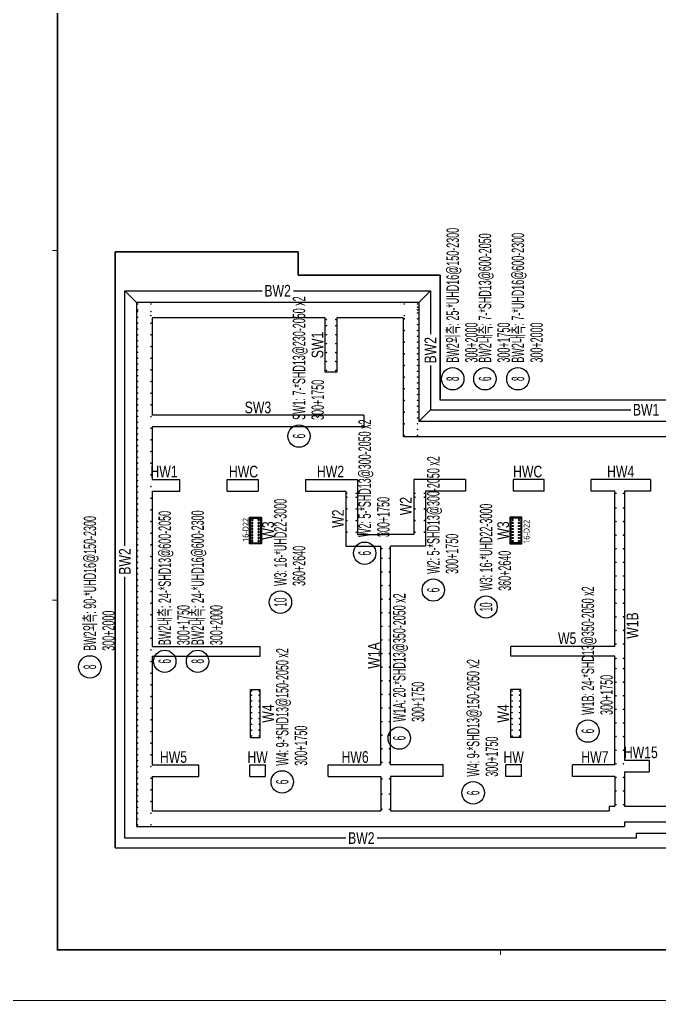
# Model space of a CAD drawing. Header units: millimetres. Extents: x 317501 to 814054, y -400799 to -14117.
# Drawn here: x 473995 to 490431, y -355974 to -330753 of the extents above; entities that cross this region are included whole.
import ezdxf
from ezdxf.enums import TextEntityAlignment as Align

# ---------------------------------------------------------------- set-up
doc = ezdxf.new("R2010")
doc.units = ezdxf.units.MM
doc.header["$LTSCALE"] = 38
for name, color, linetype in [('BARR', 1, 'Continuous'), ('DIM', 7, 'Continuous'), ('LEADER', 7, 'Continuous'), ('RP_TAG', 7, 'Continuous'), ('TEXT-배근', 3, 'Continuous'), ('XREBAR', 1, 'Continuous'), ('XS-기초$0$기초연단', 3, 'Continuous'), ('XTAG', 7, 'Continuous')]:
    doc.layers.add(name, color=color, linetype=linetype)
doc.layers.add('벽부호', color=3, linetype='Continuous', lineweight=0)
doc.styles.add('RPWK1', font='Dotum.ttf', dxfattribs={"bigfont": 'whgtxt.shx'})
doc.styles.add('돋음', font='Dotum.ttf')
doc.styles.add('맑은고딕', font='malgun.ttf')

# ---------------------------------------------------------------- blocks, each defined once
blk = doc.blocks.new('dhs_sheet2e')
at = {"color": 7}
for p, q in [((2996.4, 29664.7), (2796.7, 29664.7)), ((2996.4, 15831.2), (2796.7, 15831.2)), ((20500.6, 1997.6), (20500.6, 1797.9))]:
    blk.add_line(p, q, dxfattribs=at)
blk.add_lwpolyline([(84000, 0), (84000, 59329.4), (0, 59329.4), (0, 0)], close=True, dxfattribs=at)
at = {"color": 30, "const_width": 64.9}
blk.add_lwpolyline([(81003.6, 57331.7), (2996.4, 57331.7), (2996.4, 1997.6), (81003.6, 1997.6)], close=True, dxfattribs=at)
blk = doc.blocks.new('ASGARAE')
at = {"color": 255, "xscale": 0.75, "yscale": 0.75, "zscale": 0.75}
blk.add_blockref('dhs_sheet2e', (0, -44497), dxfattribs=at)
blk = doc.blocks.new('BAR')
at = {"layer": 'BARR'}
h = blk.add_hatch(color=256, dxfattribs=at)
edge = h.paths.add_edge_path()
edge.add_arc((0, 0), 15, 0, 360)
blk.add_circle((0, 0), 15, dxfattribs=at)
blk = doc.blocks.new('XDFHSDHSTHS')
at = {"layer": 'DIM', "color": 5}
for p, q in [((-21595, -5350), (-28845, -5350)), ((-28845, -5350), (-28845, -18825)), ((-21595, -5350), (-21595, -8410)), ((-23995, -5750), (-28445, -5750)), ((-28445, -5750), (-28445, -8250)), ((-23995, -7140), (-23995, -5750)), ((-21995, -5750), (-23695, -5750)), ((-23695, -5750), (-23695, -7140)), ((-21995, -5750), (-21995, -8810)), ((-23695, -7140), (-23995, -7140)), ((-23005, -8250), (-28445, -8250)), ((-23005, -8250), (-23005, -8550)), ((-23005, -8550), (-28445, -8550)), ((-28445, -8550), (-28445, -9900)), ((-9910, -8410), (-21595, -8410)), ((-9510, -8810), (-21995, -8810)), ((-28445, -9900), (-27730, -9900)), ((-27730, -10200), (-27730, -9900)), ((-26520, -10200), (-26520, -9900)), ((-26520, -9900), (-25720, -9900)), ((-25720, -9900), (-25720, -10200)), ((-24500, -9900), (-24500, -10200)), ((-24500, -9900), (-23170, -9900)), ((-23170, -9900), (-23170, -11320)), ((-20390, -9900), (-21720, -9900)), ((-21720, -9900), (-21720, -11320)), ((-20390, -9900), (-20390, -10200)), ((-19170, -9900), (-19170, -10200)), ((-18370, -9900), (-19170, -9900)), ((-18370, -10200), (-18370, -9900)), ((-17160, -10200), (-17160, -9900)), ((-16405, -9900), (-17160, -9900)), ((-15640, -9900), (-16405, -9900)), ((-15640, -9900), (-15640, -10200)), ((-28445, -10200), (-27730, -10200)), ((-28445, -10200), (-28445, -14195)), ((-26520, -10200), (-25720, -10200)), ((-24500, -10200), (-23470, -10200)), ((-23470, -10200), (-23470, -11620)), ((-20390, -10200), (-21420, -10200)), ((-21420, -10200), (-21420, -11620)), ((-18370, -10200), (-19170, -10200)), ((-16555, -10200), (-17160, -10200)), ((-16555, -14195), (-16555, -10200)), ((-16305, -10200), (-16305, -17120)), ((-15640, -10200), (-16305, -10200)), ((-25915, -10900), (-25915, -11530)), ((-25915, -10900), (-25665, -10900)), ((-25665, -10900), (-25665, -11530)), ((-19225, -10900), (-19225, -11530)), ((-18975, -10900), (-19225, -10900)), ((-18975, -10900), (-18975, -11530)), ((-23170, -11320), (-22445, -11320)), ((-21720, -11320), (-22445, -11320)), ((-25915, -11530), (-25665, -11530)), ((-18975, -11530), (-19225, -11530)), ((-23470, -11620), (-22570, -11620)), ((-22570, -17240), (-22570, -11620)), ((-22320, -17240), (-22320, -11620)), ((-21420, -11620), (-22320, -11620)), ((-28445, -14195), (-25665, -14195)), ((-25665, -14445), (-25665, -14195)), ((-16555, -14195), (-19225, -14195)), ((-19225, -14445), (-19225, -14195)), ((-28445, -14445), (-25665, -14445)), ((-28445, -14445), (-28445, -17240)), ((-16555, -14445), (-19225, -14445)), ((-16555, -17240), (-16555, -14445)), ((-25915, -16540), (-25915, -15305)), ((-25915, -15305), (-25665, -15305)), ((-25665, -16540), (-25665, -15305)), ((-19225, -16540), (-19225, -15305)), ((-18975, -15305), (-19225, -15305)), ((-18975, -16540), (-18975, -15305)), ((-25915, -16540), (-25665, -16540)), ((-18975, -16540), (-19225, -16540)), ((-16305, -17120), (-15675, -17120)), ((-15675, -17120), (-15675, -17420)), ((-28445, -17240), (-27245, -17240)), ((-27245, -17540), (-27245, -17240)), ((-25935, -17240), (-25535, -17240)), ((-25935, -17540), (-25935, -17240)), ((-25535, -17540), (-25535, -17240)), ((-23925, -17240), (-22570, -17240)), ((-23925, -17540), (-23925, -17240)), ((-20965, -17240), (-22320, -17240)), ((-20965, -17540), (-20965, -17240)), ((-18955, -17240), (-19355, -17240)), ((-19355, -17540), (-19355, -17240)), ((-18955, -17540), (-18955, -17240)), ((-17645, -17540), (-17645, -17240)), ((-16555, -17240), (-17645, -17240)), ((-28445, -17540), (-27245, -17540)), ((-28445, -17540), (-28445, -18425)), ((-25935, -17540), (-25535, -17540)), ((-23925, -17540), (-22570, -17540)), ((-22570, -17540), (-22570, -18425)), ((-20965, -17540), (-22320, -17540)), ((-22320, -17540), (-22320, -18425)), ((-18955, -17540), (-19355, -17540)), ((-16555, -17540), (-17645, -17540)), ((-16555, -17540), (-16555, -18305)), ((-16305, -17420), (-16305, -18305)), ((-16305, -17420), (-15675, -17420)), ((-16705, -18305), (-16705, -18425)), ((-16705, -18305), (-16555, -18305)), ((-16305, -18305), (-12510, -18305)), ((-28445, -18425), (-22570, -18425)), ((-22320, -18425), (-16705, -18425)), ((-28845, -18825), (-16305, -18825)), ((-16305, -18705), (-16305, -18825)), ((-16305, -18705), (-4685, -18705))]:
    blk.add_line(p, q, dxfattribs=at)
at = {"layer": 'XS-기초$0$기초연단', "color": 8}
for p, q in [((-29395, -19375), (-29395, -4050)), ((-29395, -4050), (-24695, -4050)), ((-24695, -4050), (-24695, -4650)), ((-24695, -4650), (-21045, -4650)), ((-21045, -4650), (-21045, -7860)), ((-10460, -7860), (-21045, -7860)), ((-29395, -19375), (-5185, -19375))]:
    blk.add_line(p, q, dxfattribs=at)
blk.add_lwpolyline([(-5760, 11892), (-5760, 9575), (-6110, 9575), (-6110, 750), (-10460, 750), (-10460, -550), (-10, -550), (-10, -5450), (-2310, -5450), (-2310, -2950), (-10460, -2950), (-10460, -7860), (-21045, -7860), (-21045, -4650), (-24695, -4650), (-24695, -4050), (-29395, -4050), (-29395, -19375), (-5185, -19375)], dxfattribs=at)
blk = doc.blocks.new('*U1187', base_point=(485645.9402, -350924.1445))
at = {"layer": 'RP_TAG', "color": 0, "linetype": 'Continuous', "ltscale": 100}
blk.add_circle((485645.9403, -350637.1445), 288, dxfattribs=at)
at = {"layer": 'RP_TAG', "color": 0, "linetype": 'Continuous', "ltscale": 100, "style": 'RPWK1', "oblique": 360, "width": 0.55}
for s, p in [('W4: 9-*SHD13@150-2050 x2', (485645.9405, -350221.1445)), ('300+1750', (486125.9405, -350221.1447))]:
    blk.add_text(s, height=320, rotation=89.99998128, dxfattribs=at).set_placement(p, align=Align.MIDDLE_LEFT)
at = {"layer": 'RP_TAG', "color": 0, "linetype": 'Continuous', "ltscale": 100, "style": 'RPWK1', "width": 0.5}
blk.add_text('6', height=320, rotation=89.99998128, dxfattribs=at).set_placement((485645.9403, -350637.1445), align=Align.MIDDLE_CENTER)
blk = doc.blocks.new('*U1188', base_point=(483748.5661, -349515.2343))
at = {"layer": 'RP_TAG', "color": 0, "linetype": 'Continuous', "ltscale": 100}
blk.add_circle((483748.5683, -349228.2343), 288, dxfattribs=at)
at = {"layer": 'RP_TAG', "color": 0, "linetype": 'Continuous', "ltscale": 100, "style": 'RPWK1', "width": 0.55}
for s, p in [('W1A: 20-*SHD13@350-2050 x2', (483748.5713, -348812.2343)), ('300+1750', (484228.5713, -348812.2378))]:
    blk.add_text(s, height=320, rotation=89.99958021, dxfattribs=at).set_placement(p, align=Align.MIDDLE_LEFT)
at = {"layer": 'RP_TAG', "color": 0, "linetype": 'Continuous', "ltscale": 100, "style": 'RPWK1', "oblique": 360, "width": 0.5}
blk.add_text('6', height=320, rotation=89.9995802, dxfattribs=at).set_placement((483748.5683, -349228.2343), align=Align.MIDDLE_CENTER)
blk = doc.blocks.new('*U1189', base_point=(480741.9463, -350642.9806))
at = {"layer": 'RP_TAG', "color": 0, "linetype": 'Continuous', "ltscale": 100}
blk.add_circle((480741.9464, -350355.9806), 288, dxfattribs=at)
at = {"layer": 'RP_TAG', "color": 0, "linetype": 'Continuous', "ltscale": 100, "style": 'RPWK1', "oblique": 360, "width": 0.55}
for s, p in [('W4: 9-*SHD13@150-2050 x2', (480741.9466, -349939.9806)), ('300+1750', (481221.9466, -349939.9808))]:
    blk.add_text(s, height=320, rotation=89.99998128, dxfattribs=at).set_placement(p, align=Align.MIDDLE_LEFT)
at = {"layer": 'RP_TAG', "color": 0, "linetype": 'Continuous', "ltscale": 100, "style": 'RPWK1', "width": 0.5}
blk.add_text('6', height=320, rotation=89.99998128, dxfattribs=at).set_placement((480741.9464, -350355.9806), align=Align.MIDDLE_CENTER)
blk = doc.blocks.new('*U1192', base_point=(481172.11, -341749.5546))
at = {"layer": 'RP_TAG', "color": 0, "linetype": 'Continuous', "ltscale": 100}
blk.add_circle((481172.1101, -341462.5546), 288, dxfattribs=at)
at = {"layer": 'RP_TAG', "color": 0, "linetype": 'Continuous', "ltscale": 100, "style": 'RPWK1', "oblique": 360, "width": 0.55}
for s, p in [('SW1: 7-*SHD13@230-2050 x2', (481172.1103, -341046.5546)), ('300+1750', (481652.1103, -341046.5548))]:
    blk.add_text(s, height=320, rotation=89.99998128, dxfattribs=at).set_placement(p, align=Align.MIDDLE_LEFT)
at = {"layer": 'RP_TAG', "color": 0, "linetype": 'Continuous', "ltscale": 100, "style": 'RPWK1', "width": 0.5}
blk.add_text('6', height=320, rotation=89.99998128, dxfattribs=at).set_placement((481172.1101, -341462.5546), align=Align.MIDDLE_CENTER)
blk = doc.blocks.new('*U1196', base_point=(482859.6828, -344761.5874))
at = {"layer": 'RP_TAG', "color": 0, "linetype": 'Continuous', "ltscale": 100}
blk.add_circle((482859.6912, -344474.5874), 288, dxfattribs=at)
at = {"layer": 'RP_TAG', "color": 0, "linetype": 'Continuous', "ltscale": 100, "style": 'RPWK1', "oblique": 360, "width": 0.55}
for s, p in [('W2: 5-*SHD13@300-2050 x2', (482859.7034, -344058.5874)), ('300+1750', (483339.7034, -344058.6015))]:
    blk.add_text(s, height=320, rotation=89.9983197, dxfattribs=at).set_placement(p, align=Align.MIDDLE_LEFT)
at = {"layer": 'RP_TAG', "color": 0, "linetype": 'Continuous', "ltscale": 100, "style": 'RPWK1', "oblique": 360, "width": 0.5}
blk.add_text('6', height=320, rotation=89.9983197, dxfattribs=at).set_placement((482859.6912, -344474.5874), align=Align.MIDDLE_CENTER)
blk = doc.blocks.new('*U1197', base_point=(484623.1767, -345708.0603))
at = {"layer": 'RP_TAG', "color": 0, "linetype": 'Continuous', "ltscale": 100}
blk.add_circle((484623.1934, -345421.0603), 288, dxfattribs=at)
at = {"layer": 'RP_TAG', "color": 0, "linetype": 'Continuous', "ltscale": 100, "style": 'RPWK1', "oblique": 360, "width": 0.55}
for s, p in [('W2: 5-*SHD13@300-2050 x2', (484623.2177, -345005.0603)), ('300+1750', (485103.2177, -345005.0883))]:
    blk.add_text(s, height=320, rotation=89.99665812, dxfattribs=at).set_placement(p, align=Align.MIDDLE_LEFT)
at = {"layer": 'RP_TAG', "color": 0, "linetype": 'Continuous', "ltscale": 100, "style": 'RPWK1', "oblique": 360, "width": 0.5}
blk.add_text('6', height=320, rotation=89.99665812, dxfattribs=at).set_placement((484623.1934, -345421.0603), align=Align.MIDDLE_CENTER)
blk = doc.blocks.new('*U1202', base_point=(477722.242, -347541.3081))
at = {"layer": 'RP_TAG', "color": 0, "linetype": 'Continuous', "ltscale": 100}
blk.add_circle((477722.2421, -347254.3081), 288, dxfattribs=at)
at = {"layer": 'RP_TAG', "color": 0, "linetype": 'Continuous', "ltscale": 100, "style": 'RPWK1', "oblique": 360, "width": 0.55}
for s, p in [('BW2내측: 24-*SHD13@600-2050', (477722.2423, -346838.3081)), ('300+1750', (478202.2423, -346838.3083))]:
    blk.add_text(s, height=320, rotation=89.99998128, dxfattribs=at).set_placement(p, align=Align.MIDDLE_LEFT)
at = {"layer": 'RP_TAG', "color": 0, "linetype": 'Continuous', "ltscale": 100, "style": 'RPWK1', "width": 0.5}
blk.add_text('6', height=320, rotation=89.99998128, dxfattribs=at).set_placement((477722.2421, -347254.3081), align=Align.MIDDLE_CENTER)
blk = doc.blocks.new('*U1203', base_point=(485950.2914, -340276.0279))
at = {"layer": 'RP_TAG', "color": 0, "linetype": 'Continuous', "ltscale": 100}
blk.add_circle((485950.2915, -339989.0279), 288, dxfattribs=at)
at = {"layer": 'RP_TAG', "color": 0, "linetype": 'Continuous', "ltscale": 100, "style": 'RPWK1', "oblique": 360, "width": 0.55}
for s, p in [('BW2내측: 7-*SHD13@600-2050', (485950.2917, -339573.0279)), ('300+1750', (486430.2917, -339573.0281))]:
    blk.add_text(s, height=320, rotation=89.99998128, dxfattribs=at).set_placement(p, align=Align.MIDDLE_LEFT)
at = {"layer": 'RP_TAG', "color": 0, "linetype": 'Continuous', "ltscale": 100, "style": 'RPWK1', "width": 0.5}
blk.add_text('6', height=320, rotation=89.99998128, dxfattribs=at).set_placement((485950.2915, -339989.0279), align=Align.MIDDLE_CENTER)
blk = doc.blocks.new('*U1212', base_point=(488593.547, -349336.0082))
at = {"layer": 'RP_TAG', "color": 0, "linetype": 'Continuous', "ltscale": 100}
blk.add_circle((488593.5471, -349049.0082), 288, dxfattribs=at)
at = {"layer": 'RP_TAG', "color": 0, "linetype": 'Continuous', "ltscale": 100, "style": 'RPWK1', "oblique": 360, "width": 0.55}
for s, p in [('W1B: 24-*SHD13@350-2050 x2', (488593.5473, -348633.0082)), ('300+1750', (489073.5473, -348633.0084))]:
    blk.add_text(s, height=320, rotation=89.99998128, dxfattribs=at).set_placement(p, align=Align.MIDDLE_LEFT)
at = {"layer": 'RP_TAG', "color": 0, "linetype": 'Continuous', "ltscale": 100, "style": 'RPWK1', "width": 0.5}
blk.add_text('6', height=320, rotation=89.99998128, dxfattribs=at).set_placement((488593.5471, -349049.0082), align=Align.MIDDLE_CENTER)
blk = doc.blocks.new('*U1238', base_point=(480693.2386, -346019.5586))
at = {"layer": 'RP_TAG', "color": 0, "linetype": 'Continuous', "ltscale": 100}
blk.add_circle((480693.2387, -345732.5586), 288, dxfattribs=at)
at = {"layer": 'RP_TAG', "color": 0, "linetype": 'Continuous', "ltscale": 100, "style": 'RPWK1', "oblique": 360, "width": 0.55}
for s, p in [('W3: 16-*UHD22-3000', (480693.2389, -345316.5586)), ('360+2640', (481173.2389, -345316.5588))]:
    blk.add_text(s, height=320, rotation=89.99998128, dxfattribs=at).set_placement(p, align=Align.MIDDLE_LEFT)
at = {"layer": 'RP_TAG', "color": 0, "linetype": 'Continuous', "ltscale": 100, "style": 'RPWK1', "width": 0.5}
blk.add_text('10', height=320, rotation=89.99998128, dxfattribs=at).set_placement((480693.2387, -345732.5586), align=Align.MIDDLE_CENTER)
blk = doc.blocks.new('*U1239', base_point=(485976.9738, -346144.7804))
at = {"layer": 'RP_TAG', "color": 0, "linetype": 'Continuous', "ltscale": 100}
blk.add_circle((485976.9739, -345857.7804), 288, dxfattribs=at)
at = {"layer": 'RP_TAG', "color": 0, "linetype": 'Continuous', "ltscale": 100, "style": 'RPWK1', "oblique": 360, "width": 0.55}
for s, p in [('W3: 16-*UHD22-3000', (485976.9741, -345441.7804)), ('360+2640', (486456.9741, -345441.7806))]:
    blk.add_text(s, height=320, rotation=89.99998128, dxfattribs=at).set_placement(p, align=Align.MIDDLE_LEFT)
at = {"layer": 'RP_TAG', "color": 0, "linetype": 'Continuous', "ltscale": 100, "style": 'RPWK1', "width": 0.5}
blk.add_text('10', height=320, rotation=89.99998128, dxfattribs=at).set_placement((485976.9739, -345857.7804), align=Align.MIDDLE_CENTER)
blk = doc.blocks.new('*U1260', base_point=(475798.812, -347686.2761))
at = {"layer": 'RP_TAG', "color": 0, "linetype": 'Continuous', "ltscale": 100}
blk.add_circle((475798.8121, -347399.2761), 288, dxfattribs=at)
at = {"layer": 'RP_TAG', "color": 0, "linetype": 'Continuous', "ltscale": 100, "style": 'RPWK1', "oblique": 360, "width": 0.55}
for s, p in [('BW2외측: 90-*UHD16@150-2300', (475798.8123, -346983.2761)), ('300+2000', (476278.8123, -346983.2763))]:
    blk.add_text(s, height=320, rotation=89.99998128, dxfattribs=at).set_placement(p, align=Align.MIDDLE_LEFT)
at = {"layer": 'RP_TAG', "color": 0, "linetype": 'Continuous', "ltscale": 100, "style": 'RPWK1', "width": 0.5}
blk.add_text('8', height=320, rotation=89.99998128, dxfattribs=at).set_placement((475798.8121, -347399.2761), align=Align.MIDDLE_CENTER)
blk = doc.blocks.new('*U1261', base_point=(478567.5448, -347541.3081))
at = {"layer": 'RP_TAG', "color": 0, "linetype": 'Continuous', "ltscale": 100}
blk.add_circle((478567.5449, -347254.3081), 288, dxfattribs=at)
at = {"layer": 'RP_TAG', "color": 0, "linetype": 'Continuous', "ltscale": 100, "style": 'RPWK1', "oblique": 360, "width": 0.55}
for s, p in [('BW2내측: 24-*UHD16@600-2300', (478567.5451, -346838.3081)), ('300+2000', (479047.5451, -346838.3083))]:
    blk.add_text(s, height=320, rotation=89.99998128, dxfattribs=at).set_placement(p, align=Align.MIDDLE_LEFT)
at = {"layer": 'RP_TAG', "color": 0, "linetype": 'Continuous', "ltscale": 100, "style": 'RPWK1', "width": 0.5}
blk.add_text('8', height=320, rotation=89.99998128, dxfattribs=at).set_placement((478567.5449, -347254.3081), align=Align.MIDDLE_CENTER)
blk = doc.blocks.new('*U1262', base_point=(485121.117, -340276.0279))
at = {"layer": 'RP_TAG', "color": 0, "linetype": 'Continuous', "ltscale": 100}
blk.add_circle((485121.1171, -339989.0279), 288, dxfattribs=at)
at = {"layer": 'RP_TAG', "color": 0, "linetype": 'Continuous', "ltscale": 100, "style": 'RPWK1', "oblique": 360, "width": 0.55}
for s, p in [('BW2외측: 25-*UHD16@150-2300', (485121.1173, -339573.0279)), ('300+2000', (485601.1173, -339573.0281))]:
    blk.add_text(s, height=320, rotation=89.99998128, dxfattribs=at).set_placement(p, align=Align.MIDDLE_LEFT)
at = {"layer": 'RP_TAG', "color": 0, "linetype": 'Continuous', "ltscale": 100, "style": 'RPWK1', "width": 0.5}
blk.add_text('8', height=320, rotation=89.99998128, dxfattribs=at).set_placement((485121.1171, -339989.0279), align=Align.MIDDLE_CENTER)
blk = doc.blocks.new('*U1263', base_point=(486795.5943, -340276.0279))
at = {"layer": 'RP_TAG', "color": 0, "linetype": 'Continuous', "ltscale": 100}
blk.add_circle((486795.5944, -339989.0279), 288, dxfattribs=at)
at = {"layer": 'RP_TAG', "color": 0, "linetype": 'Continuous', "ltscale": 100, "style": 'RPWK1', "oblique": 360, "width": 0.55}
for s, p in [('BW2내측: 7-*UHD16@600-2300', (486795.5946, -339573.0279)), ('300+2000', (487275.5946, -339573.0281))]:
    blk.add_text(s, height=320, rotation=89.99998128, dxfattribs=at).set_placement(p, align=Align.MIDDLE_LEFT)
at = {"layer": 'RP_TAG', "color": 0, "linetype": 'Continuous', "ltscale": 100, "style": 'RPWK1', "width": 0.5}
blk.add_text('8', height=320, rotation=89.99998128, dxfattribs=at).set_placement((486795.5944, -339989.0279), align=Align.MIDDLE_CENTER)

msp = doc.modelspace()

# ---------------------------------------------------------------- linework, layer by layer
at = {"layer": 'LEADER'}
for p, q in [((476697.4, -337725.3), (476997.4, -338025.3)), ((484547.4, -337725.3), (484247.4, -338025.3)), ((484547.4, -340785.3), (484247.4, -341085.3))]:
    msp.add_line(p, q, dxfattribs=at)
for points in [[(476697.4, -344283.4), (476697.4, -337725.3), (480228.9, -337725.3)], [(481026.8, -337725.3), (484547.4, -337725.3), (484547.4, -338841.4)], [(484547.4, -339647.8), (484547.4, -340785.3), (489696, -340785.3)], [(482379.3, -351800.3), (476697.4, -351800.3), (476697.4, -345081.3)], [(494953.9, -351680.3), (489837.4, -351680.3), (489837.4, -351800.3), (483177.2, -351800.3)]]:
    msp.add_lwpolyline(points, dxfattribs=at)
for points in [[(479897.4, -343545.3), (480207.4, -343545.3), (480207.4, -344235.3), (479897.4, -344235.3)], [(486897.4, -343545.3), (486587.4, -343545.3), (486587.4, -344235.3), (486897.4, -344235.3)]]:
    msp.add_lwpolyline(points, close=True, dxfattribs=at)
at = {"layer": 'XREBAR', "color": 171, "linetype": 'Continuous', "ltscale": 4.34584e-311, "const_width": 20}
for points in [[(477017.4, -338065.3, -1), (477037.4, -338065.3, -1), (477017.4, -338065.3)], [(477017.4, -338215.3, -1), (477037.4, -338215.3, -1), (477017.4, -338215.3)], [(477017.4, -338260.3, -1), (477037.4, -338260.3, -1), (477017.4, -338260.3)], [(477017.4, -338410.3, -1), (477037.4, -338410.3, -1), (477017.4, -338410.3)], [(477357.4, -338365.3, -1), (477377.4, -338365.3, -1), (477357.4, -338365.3)], [(477017.4, -338560.3, -1), (477037.4, -338560.3, -1), (477017.4, -338560.3)], [(477017.4, -338710.3, -1), (477037.4, -338710.3, -1), (477017.4, -338710.3)], [(477357.4, -338560.3, -1), (477377.4, -338560.3, -1), (477357.4, -338560.3)], [(477017.4, -338860.3, -1), (477037.4, -338860.3, -1), (477017.4, -338860.3)], [(477017.4, -339010.3, -1), (477037.4, -339010.3, -1), (477017.4, -339010.3)], [(477017.4, -339160.3, -1), (477037.4, -339160.3, -1), (477017.4, -339160.3)], [(477357.4, -339160.3, -1), (477377.4, -339160.3, -1), (477357.4, -339160.3)], [(477017.4, -339310.3, -1), (477037.4, -339310.3, -1), (477017.4, -339310.3)], [(477017.4, -339460.3, -1), (477037.4, -339460.3, -1), (477017.4, -339460.3)], [(477017.4, -339610.3, -1), (477037.4, -339610.3, -1), (477017.4, -339610.3)], [(477017.4, -339760.3, -1), (477037.4, -339760.3, -1), (477017.4, -339760.3)], [(477017.4, -339910.3, -1), (477037.4, -339910.3, -1), (477017.4, -339910.3)], [(477357.4, -339760.3, -1), (477377.4, -339760.3, -1), (477357.4, -339760.3)], [(477017.4, -340060.3, -1), (477037.4, -340060.3, -1), (477017.4, -340060.3)], [(477017.4, -340210.3, -1), (477037.4, -340210.3, -1), (477017.4, -340210.3)], [(477017.4, -340360.3, -1), (477037.4, -340360.3, -1), (477017.4, -340360.3)], [(477357.4, -340360.3, -1), (477377.4, -340360.3, -1), (477357.4, -340360.3)], [(477017.4, -340510.3, -1), (477037.4, -340510.3, -1), (477017.4, -340510.3)], [(477017.4, -340660.3, -1), (477037.4, -340660.3, -1), (477017.4, -340660.3)], [(477017.4, -340810.3, -1), (477037.4, -340810.3, -1), (477017.4, -340810.3)], [(477017.4, -340960.3, -1), (477037.4, -340960.3, -1), (477017.4, -340960.3)], [(477357.4, -340960.3, -1), (477377.4, -340960.3, -1), (477357.4, -340960.3)], [(477017.4, -341110.3, -1), (477037.4, -341110.3, -1), (477017.4, -341110.3)], [(477017.4, -341260.3, -1), (477037.4, -341260.3, -1), (477017.4, -341260.3)], [(477017.4, -341410.3, -1), (477037.4, -341410.3, -1), (477017.4, -341410.3)], [(477017.4, -341560.3, -1), (477037.4, -341560.3, -1), (477017.4, -341560.3)], [(477017.4, -341710.3, -1), (477037.4, -341710.3, -1), (477017.4, -341710.3)], [(477357.4, -341560.3, -1), (477377.4, -341560.3, -1), (477357.4, -341560.3)], [(477017.4, -341860.3, -1), (477037.4, -341860.3, -1), (477017.4, -341860.3)], [(477017.4, -342010.3, -1), (477037.4, -342010.3, -1), (477017.4, -342010.3)], [(477017.4, -342160.3, -1), (477037.4, -342160.3, -1), (477017.4, -342160.3)], [(477357.4, -342160.3, -1), (477377.4, -342160.3, -1), (477357.4, -342160.3)], [(477017.4, -342310.3, -1), (477037.4, -342310.3, -1), (477017.4, -342310.3)], [(477017.4, -342460.3, -1), (477037.4, -342460.3, -1), (477017.4, -342460.3)], [(477017.4, -342610.3, -1), (477037.4, -342610.3, -1), (477017.4, -342610.3)], [(477017.4, -342760.3, -1), (477037.4, -342760.3, -1), (477017.4, -342760.3)], [(477357.4, -342760.3, -1), (477377.4, -342760.3, -1), (477357.4, -342760.3)], [(477017.4, -342910.3, -1), (477037.4, -342910.3, -1), (477017.4, -342910.3)], [(477017.4, -343060.3, -1), (477037.4, -343060.3, -1), (477017.4, -343060.3)], [(477017.4, -343210.3, -1), (477037.4, -343210.3, -1), (477017.4, -343210.3)], [(477017.4, -343360.3, -1), (477037.4, -343360.3, -1), (477017.4, -343360.3)], [(477017.4, -343510.3, -1), (477037.4, -343510.3, -1), (477017.4, -343510.3)], [(477357.4, -343360.3, -1), (477377.4, -343360.3, -1), (477357.4, -343360.3)], [(477017.4, -343660.3, -1), (477037.4, -343660.3, -1), (477017.4, -343660.3)], [(477017.4, -343810.3, -1), (477037.4, -343810.3, -1), (477017.4, -343810.3)], [(477017.4, -343960.3, -1), (477037.4, -343960.3, -1), (477017.4, -343960.3)], [(477357.4, -343960.3, -1), (477377.4, -343960.3, -1), (477357.4, -343960.3)], [(477017.4, -344110.3, -1), (477037.4, -344110.3, -1), (477017.4, -344110.3)], [(477017.4, -344260.3, -1), (477037.4, -344260.3, -1), (477017.4, -344260.3)], [(477017.4, -344410.3, -1), (477037.4, -344410.3, -1), (477017.4, -344410.3)], [(477017.4, -344560.3, -1), (477037.4, -344560.3, -1), (477017.4, -344560.3)], [(477017.4, -344710.3, -1), (477037.4, -344710.3, -1), (477017.4, -344710.3)], [(477357.4, -344560.3, -1), (477377.4, -344560.3, -1), (477357.4, -344560.3)], [(477017.4, -344860.3, -1), (477037.4, -344860.3, -1), (477017.4, -344860.3)], [(477017.4, -345010.3, -1), (477037.4, -345010.3, -1), (477017.4, -345010.3)], [(477017.4, -345160.3, -1), (477037.4, -345160.3, -1), (477017.4, -345160.3)], [(477357.4, -345160.3, -1), (477377.4, -345160.3, -1), (477357.4, -345160.3)], [(477017.4, -345310.3, -1), (477037.4, -345310.3, -1), (477017.4, -345310.3)], [(477017.4, -345460.3, -1), (477037.4, -345460.3, -1), (477017.4, -345460.3)], [(477017.4, -345610.3, -1), (477037.4, -345610.3, -1), (477017.4, -345610.3)], [(477017.4, -345760.3, -1), (477037.4, -345760.3, -1), (477017.4, -345760.3)], [(477357.4, -345760.3, -1), (477377.4, -345760.3, -1), (477357.4, -345760.3)], [(477017.4, -345910.3, -1), (477037.4, -345910.3, -1), (477017.4, -345910.3)], [(477017.4, -346060.3, -1), (477037.4, -346060.3, -1), (477017.4, -346060.3)], [(477017.4, -346210.3, -1), (477037.4, -346210.3, -1), (477017.4, -346210.3)], [(477017.4, -346360.3, -1), (477037.4, -346360.3, -1), (477017.4, -346360.3)], [(477017.4, -346510.3, -1), (477037.4, -346510.3, -1), (477017.4, -346510.3)], [(477357.4, -346360.3, -1), (477377.4, -346360.3, -1), (477357.4, -346360.3)], [(477017.4, -346660.3, -1), (477037.4, -346660.3, -1), (477017.4, -346660.3)], [(477017.4, -346810.3, -1), (477037.4, -346810.3, -1), (477017.4, -346810.3)], [(477017.4, -346960.3, -1), (477037.4, -346960.3, -1), (477017.4, -346960.3)], [(477357.4, -346960.3, -1), (477377.4, -346960.3, -1), (477357.4, -346960.3)], [(477017.4, -347110.3, -1), (477037.4, -347110.3, -1), (477017.4, -347110.3)], [(477017.4, -347260.3, -1), (477037.4, -347260.3, -1), (477017.4, -347260.3)], [(477017.4, -347410.3, -1), (477037.4, -347410.3, -1), (477017.4, -347410.3)], [(477017.4, -347560.3, -1), (477037.4, -347560.3, -1), (477017.4, -347560.3)], [(477357.4, -347560.3, -1), (477377.4, -347560.3, -1), (477357.4, -347560.3)], [(477017.4, -347710.3, -1), (477037.4, -347710.3, -1), (477017.4, -347710.3)], [(477017.4, -347860.3, -1), (477037.4, -347860.3, -1), (477017.4, -347860.3)], [(477017.4, -348010.3, -1), (477037.4, -348010.3, -1), (477017.4, -348010.3)], [(477017.4, -348160.3, -1), (477037.4, -348160.3, -1), (477017.4, -348160.3)], [(477017.4, -348310.3, -1), (477037.4, -348310.3, -1), (477017.4, -348310.3)], [(477357.4, -348160.3, -1), (477377.4, -348160.3, -1), (477357.4, -348160.3)], [(477017.4, -348460.3, -1), (477037.4, -348460.3, -1), (477017.4, -348460.3)], [(477017.4, -348610.3, -1), (477037.4, -348610.3, -1), (477017.4, -348610.3)], [(477017.4, -348760.3, -1), (477037.4, -348760.3, -1), (477017.4, -348760.3)], [(477357.4, -348760.3, -1), (477377.4, -348760.3, -1), (477357.4, -348760.3)], [(477017.4, -348910.3, -1), (477037.4, -348910.3, -1), (477017.4, -348910.3)], [(477017.4, -349060.3, -1), (477037.4, -349060.3, -1), (477017.4, -349060.3)], [(477017.4, -349210.3, -1), (477037.4, -349210.3, -1), (477017.4, -349210.3)], [(477017.4, -349360.3, -1), (477037.4, -349360.3, -1), (477017.4, -349360.3)], [(477017.4, -349510.3, -1), (477037.4, -349510.3, -1), (477017.4, -349510.3)], [(477357.4, -349360.3, -1), (477377.4, -349360.3, -1), (477357.4, -349360.3)], [(477017.4, -349660.3, -1), (477037.4, -349660.3, -1), (477017.4, -349660.3)], [(477017.4, -349810.3, -1), (477037.4, -349810.3, -1), (477017.4, -349810.3)], [(477017.4, -349960.3, -1), (477037.4, -349960.3, -1), (477017.4, -349960.3)], [(477357.5, -349960.3, -1), (477377.5, -349960.3, -1), (477357.5, -349960.3)], [(477017.4, -350110.3, -1), (477037.4, -350110.3, -1), (477017.4, -350110.3)], [(477017.4, -350260.3, -1), (477037.4, -350260.3, -1), (477017.4, -350260.3)], [(477017.4, -350410.3, -1), (477037.4, -350410.3, -1), (477017.4, -350410.3)], [(477017.4, -350560.3, -1), (477037.4, -350560.3, -1), (477017.4, -350560.3)], [(477357.5, -350560.3, -1), (477377.5, -350560.3, -1), (477357.5, -350560.3)], [(477017.4, -350710.3, -1), (477037.4, -350710.3, -1), (477017.4, -350710.3)], [(477017.4, -350860.3, -1), (477037.4, -350860.3, -1), (477017.4, -350860.3)], [(477017.4, -351010.3, -1), (477037.4, -351010.3, -1), (477017.4, -351010.3)], [(477017.4, -351160.3, -1), (477037.4, -351160.3, -1), (477017.4, -351160.3)], [(477017.4, -351310.3, -1), (477037.4, -351310.3, -1), (477017.4, -351310.3)], [(477357.5, -351160.3, -1), (477377.5, -351160.3, -1), (477357.5, -351160.3)], [(477017.4, -351460.3, -1), (477037.4, -351460.3, -1), (477017.4, -351460.3)]]:
    msp.add_lwpolyline(points, format="xyb", dxfattribs=at)
at = {"layer": 'XREBAR', "color": 11, "linetype": 'Continuous', "ltscale": 4.34584e-311, "const_width": 20}
for points in [[(477357.4, -338065.3, -1), (477377.4, -338065.3, -1), (477357.4, -338065.3)], [(477357.4, -338260.3, -1), (477377.4, -338260.3, -1), (477357.4, -338260.3)], [(477357.4, -338860.3, -1), (477377.4, -338860.3, -1), (477357.4, -338860.3)], [(477357.4, -339460.3, -1), (477377.4, -339460.3, -1), (477357.4, -339460.3)], [(477357.4, -340060.3, -1), (477377.4, -340060.3, -1), (477357.4, -340060.3)], [(477357.4, -340660.3, -1), (477377.4, -340660.3, -1), (477357.4, -340660.3)], [(477357.4, -341260.3, -1), (477377.4, -341260.3, -1), (477357.4, -341260.3)], [(477357.4, -341860.3, -1), (477377.4, -341860.3, -1), (477357.4, -341860.3)], [(477357.4, -342460.3, -1), (477377.4, -342460.3, -1), (477357.4, -342460.3)], [(477357.4, -343060.3, -1), (477377.4, -343060.3, -1), (477357.4, -343060.3)], [(477357.4, -343660.3, -1), (477377.4, -343660.3, -1), (477357.4, -343660.3)], [(477357.4, -344260.3, -1), (477377.4, -344260.3, -1), (477357.4, -344260.3)], [(477357.4, -344860.3, -1), (477377.4, -344860.3, -1), (477357.4, -344860.3)], [(477357.4, -345460.3, -1), (477377.4, -345460.3, -1), (477357.4, -345460.3)], [(477357.4, -346060.3, -1), (477377.4, -346060.3, -1), (477357.4, -346060.3)], [(477357.4, -346660.3, -1), (477377.4, -346660.3, -1), (477357.4, -346660.3)], [(477357.4, -347260.3, -1), (477377.4, -347260.3, -1), (477357.4, -347260.3)], [(477357.4, -347860.3, -1), (477377.4, -347860.3, -1), (477357.4, -347860.3)], [(477357.4, -348460.3, -1), (477377.4, -348460.3, -1), (477357.4, -348460.3)], [(477357.4, -349060.3, -1), (477377.4, -349060.3, -1), (477357.4, -349060.3)], [(477357.5, -349660.3, -1), (477377.5, -349660.3, -1), (477357.5, -349660.3)], [(477357.5, -350260.3, -1), (477377.5, -350260.3, -1), (477357.5, -350260.3)], [(477357.5, -350860.3, -1), (477377.5, -350860.3, -1), (477357.5, -350860.3)], [(477357.5, -351460.3, -1), (477377.5, -351460.3, -1), (477357.5, -351460.3)]]:
    msp.add_lwpolyline(points, format="xyb", dxfattribs=at)
at = {"layer": 'XREBAR', "color": 11, "linetype": 'Continuous', "ltscale": 2.33129e-317, "const_width": 20}
for points in [[(483867.4, -338065.3, -1), (483887.4, -338065.3, -1), (483867.4, -338065.3)], [(481867.4, -338465.3, -1), (481887.4, -338465.3, -1), (481867.4, -338465.3)], [(482107.4, -338465.3, -1), (482127.4, -338465.3, -1), (482107.4, -338465.3)], [(483867.4, -338445.3, -1), (483887.4, -338445.3, -1), (483867.4, -338445.3)], [(481867.4, -338625.3, -1), (481887.4, -338625.3, -1), (481867.4, -338625.3)], [(482107.4, -338625.3, -1), (482127.4, -338625.3, -1), (482107.4, -338625.3)], [(481867.4, -338855.3, -1), (481887.4, -338855.3, -1), (481867.4, -338855.3)], [(482107.4, -338855.3, -1), (482127.4, -338855.3, -1), (482107.4, -338855.3)], [(481867.4, -339085.3, -1), (481887.4, -339085.3, -1), (481867.4, -339085.3)], [(482107.4, -339085.3, -1), (482127.4, -339085.3, -1), (482107.4, -339085.3)], [(483867.4, -339045.3, -1), (483887.4, -339045.3, -1), (483867.4, -339045.3)], [(481867.4, -339315.3, -1), (481887.4, -339315.3, -1), (481867.4, -339315.3)], [(482107.4, -339315.3, -1), (482127.4, -339315.3, -1), (482107.4, -339315.3)], [(481867.4, -339545.3, -1), (481887.4, -339545.3, -1), (481867.4, -339545.3)], [(482107.4, -339545.3, -1), (482127.4, -339545.3, -1), (482107.4, -339545.3)], [(483867.4, -339645.3, -1), (483887.4, -339645.3, -1), (483867.4, -339645.3)], [(481867.4, -339775.3, -1), (481887.4, -339775.3, -1), (481867.4, -339775.3)], [(482107.4, -339775.3, -1), (482127.4, -339775.3, -1), (482107.4, -339775.3)], [(483867.4, -340245.3, -1), (483887.4, -340245.3, -1), (483867.4, -340245.3)], [(483867.4, -340845.3, -1), (483887.4, -340845.3, -1), (483867.4, -340845.3)], [(483867.4, -341445.3, -1), (483887.4, -341445.3, -1), (483867.4, -341445.3)], [(482392.4, -342935.3, -1), (482412.4, -342935.3, -1), (482392.4, -342935.3)], [(482632.5, -342935.3, -1), (482652.5, -342935.3, -1), (482632.5, -342935.3)], [(484142.4, -342935.3, -1), (484162.4, -342935.3, -1), (484142.4, -342935.3)], [(484382.4, -342935.3, -1), (484402.4, -342935.3, -1), (484382.4, -342935.3)], [(489307.4, -342935.3, -1), (489327.4, -342935.3, -1), (489307.4, -342935.3)], [(489497.4, -342935.3, -1), (489517.4, -342935.3, -1), (489497.4, -342935.3)], [(482392.4, -343035.3, -1), (482412.4, -343035.3, -1), (482392.4, -343035.3)], [(482632.5, -343035.3, -1), (482652.5, -343035.3, -1), (482632.5, -343035.3)], [(484142.4, -343035.3, -1), (484162.4, -343035.3, -1), (484142.4, -343035.3)], [(484382.4, -343035.3, -1), (484402.4, -343035.3, -1), (484382.4, -343035.3)], [(482392.4, -343335.3, -1), (482412.4, -343335.3, -1), (482392.4, -343335.3)], [(482632.5, -343335.3, -1), (482652.5, -343335.3, -1), (482632.5, -343335.3)], [(484142.4, -343335.3, -1), (484162.4, -343335.3, -1), (484142.4, -343335.3)], [(484382.4, -343335.3, -1), (484402.4, -343335.3, -1), (484382.4, -343335.3)], [(489307.4, -343310.3, -1), (489327.4, -343310.3, -1), (489307.4, -343310.3)], [(489497.4, -343310.3, -1), (489517.4, -343310.3, -1), (489497.4, -343310.3)], [(482392.4, -343635.3, -1), (482412.4, -343635.3, -1), (482392.4, -343635.3)], [(482632.5, -343635.3, -1), (482652.5, -343635.3, -1), (482632.5, -343635.3)], [(484142.4, -343635.3, -1), (484162.4, -343635.3, -1), (484142.4, -343635.3)], [(484382.4, -343635.3, -1), (484402.4, -343635.3, -1), (484382.4, -343635.3)], [(489307.4, -343660.3, -1), (489327.4, -343660.3, -1), (489307.4, -343660.3)], [(489497.4, -343660.3, -1), (489517.4, -343660.3, -1), (489497.4, -343660.3)], [(482392.4, -343935.3, -1), (482412.4, -343935.3, -1), (482392.4, -343935.3)], [(482632.5, -343935.3, -1), (482652.5, -343935.3, -1), (482632.5, -343935.3)], [(484142.4, -343935.3, -1), (484162.4, -343935.3, -1), (484142.4, -343935.3)], [(484382.4, -343935.3, -1), (484402.4, -343935.3, -1), (484382.4, -343935.3)], [(489307.4, -344010.3, -1), (489327.4, -344010.3, -1), (489307.4, -344010.3)], [(489497.4, -344010.3, -1), (489517.4, -344010.3, -1), (489497.4, -344010.3)], [(483292.4, -344355.3, -1), (483312.4, -344355.3, -1), (483292.4, -344355.3)], [(483482.5, -344355.3, -1), (483502.5, -344355.3, -1), (483482.5, -344355.3)], [(489307.4, -344360.3, -1), (489327.4, -344360.3, -1), (489307.4, -344360.3)], [(489497.4, -344360.3, -1), (489517.4, -344360.3, -1), (489497.4, -344360.3)], [(483292.4, -344605.3, -1), (483312.4, -344605.3, -1), (483292.4, -344605.3)], [(483482.5, -344605.3, -1), (483502.5, -344605.3, -1), (483482.5, -344605.3)], [(489307.4, -344710.3, -1), (489327.4, -344710.3, -1), (489307.4, -344710.3)], [(489497.4, -344710.3, -1), (489517.4, -344710.3, -1), (489497.4, -344710.3)], [(483292.4, -344955.3, -1), (483312.4, -344955.3, -1), (483292.4, -344955.3)], [(483482.5, -344955.3, -1), (483502.5, -344955.3, -1), (483482.5, -344955.3)], [(489307.4, -345060.3, -1), (489327.4, -345060.3, -1), (489307.4, -345060.3)], [(489497.4, -345060.3, -1), (489517.4, -345060.3, -1), (489497.4, -345060.3)], [(483292.4, -345305.3, -1), (483312.4, -345305.3, -1), (483292.4, -345305.3)], [(483482.4, -345305.3, -1), (483502.4, -345305.3, -1), (483482.4, -345305.3)], [(489307.4, -345410.3, -1), (489327.4, -345410.3, -1), (489307.4, -345410.3)], [(489497.4, -345410.3, -1), (489517.4, -345410.3, -1), (489497.4, -345410.3)], [(483292.4, -345655.3, -1), (483312.4, -345655.3, -1), (483292.4, -345655.3)], [(483482.4, -345655.3, -1), (483502.4, -345655.3, -1), (483482.4, -345655.3)], [(489307.4, -345760.3, -1), (489327.4, -345760.3, -1), (489307.4, -345760.3)], [(489497.4, -345760.3, -1), (489517.4, -345760.3, -1), (489497.4, -345760.3)], [(483292.4, -346005.3, -1), (483312.4, -346005.3, -1), (483292.4, -346005.3)], [(483482.4, -346005.3, -1), (483502.4, -346005.3, -1), (483482.4, -346005.3)], [(489307.4, -346110.3, -1), (489327.4, -346110.3, -1), (489307.4, -346110.3)], [(489497.4, -346110.3, -1), (489517.4, -346110.3, -1), (489497.4, -346110.3)], [(483292.4, -346355.3, -1), (483312.4, -346355.3, -1), (483292.4, -346355.3)], [(483482.4, -346355.3, -1), (483502.4, -346355.3, -1), (483482.4, -346355.3)], [(489307.4, -346460.3, -1), (489327.4, -346460.3, -1), (489307.4, -346460.3)], [(489497.4, -346460.3, -1), (489517.4, -346460.3, -1), (489497.4, -346460.3)], [(483292.4, -346705.3, -1), (483312.4, -346705.3, -1), (483292.4, -346705.3)], [(483482.4, -346705.3, -1), (483502.4, -346705.3, -1), (483482.4, -346705.3)], [(483292.4, -347055.3, -1), (483312.4, -347055.3, -1), (483292.4, -347055.3)], [(483482.4, -347055.3, -1), (483502.4, -347055.3, -1), (483482.4, -347055.3)], [(489307.4, -346810.3, -1), (489327.4, -346810.3, -1), (489307.4, -346810.3)], [(489497.4, -346810.3, -1), (489517.4, -346810.3, -1), (489497.4, -346810.3)], [(489307.4, -347180.3, -1), (489327.4, -347180.3, -1), (489307.4, -347180.3)], [(489497.4, -347180.3, -1), (489517.4, -347180.3, -1), (489497.4, -347180.3)], [(483292.4, -347405.3, -1), (483312.4, -347405.3, -1), (483292.4, -347405.3)], [(483482.4, -347405.3, -1), (483502.4, -347405.3, -1), (483482.4, -347405.3)], [(489307.4, -347440.3, -1), (489327.4, -347440.3, -1), (489307.4, -347440.3)], [(489497.4, -347440.3, -1), (489517.4, -347440.3, -1), (489497.4, -347440.3)], [(483292.4, -347755.3, -1), (483312.4, -347755.3, -1), (483292.4, -347755.3)], [(483482.4, -347755.3, -1), (483502.4, -347755.3, -1), (483482.4, -347755.3)], [(489307.4, -347790.3, -1), (489327.4, -347790.3, -1), (489307.4, -347790.3)], [(489497.4, -347790.3, -1), (489517.4, -347790.3, -1), (489497.4, -347790.3)], [(479947.4, -348020.3, -1), (479967.4, -348020.3, -1), (479947.4, -348020.3)], [(480137.4, -348020.3, -1), (480157.4, -348020.3, -1), (480137.4, -348020.3)], [(486637.4, -348020.3, -1), (486657.4, -348020.3, -1), (486637.4, -348020.3)], [(486827.4, -348020.3, -1), (486847.4, -348020.3, -1), (486827.4, -348020.3)], [(479947.4, -348125.3, -1), (479967.4, -348125.3, -1), (479947.4, -348125.3)], [(479947.4, -348275.3, -1), (479967.4, -348275.3, -1), (479947.4, -348275.3)], [(480137.4, -348125.3, -1), (480157.4, -348125.3, -1), (480137.4, -348125.3)], [(480137.4, -348275.3, -1), (480157.4, -348275.3, -1), (480137.4, -348275.3)], [(483292.4, -348105.3, -1), (483312.4, -348105.3, -1), (483292.4, -348105.3)], [(483482.4, -348105.3, -1), (483502.4, -348105.3, -1), (483482.4, -348105.3)], [(486637.4, -348125.3, -1), (486657.4, -348125.3, -1), (486637.4, -348125.3)], [(486637.4, -348275.3, -1), (486657.4, -348275.3, -1), (486637.4, -348275.3)], [(486827.4, -348125.3, -1), (486847.4, -348125.3, -1), (486827.4, -348125.3)], [(486827.4, -348275.3, -1), (486847.4, -348275.3, -1), (486827.4, -348275.3)], [(489307.4, -348140.3, -1), (489327.4, -348140.3, -1), (489307.4, -348140.3)], [(489497.4, -348140.3, -1), (489517.4, -348140.3, -1), (489497.4, -348140.3)], [(479947.4, -348425.3, -1), (479967.4, -348425.3, -1), (479947.4, -348425.3)], [(480137.4, -348425.3, -1), (480157.4, -348425.3, -1), (480137.4, -348425.3)], [(483292.4, -348455.3, -1), (483312.4, -348455.3, -1), (483292.4, -348455.3)], [(483482.4, -348455.3, -1), (483502.4, -348455.3, -1), (483482.4, -348455.3)], [(486637.4, -348425.3, -1), (486657.4, -348425.3, -1), (486637.4, -348425.3)], [(486827.4, -348425.3, -1), (486847.4, -348425.3, -1), (486827.4, -348425.3)], [(489307.4, -348490.3, -1), (489327.4, -348490.3, -1), (489307.4, -348490.3)], [(489497.4, -348490.3, -1), (489517.4, -348490.3, -1), (489497.4, -348490.3)], [(479947.4, -348575.3, -1), (479967.4, -348575.3, -1), (479947.4, -348575.3)], [(479947.4, -348725.3, -1), (479967.4, -348725.3, -1), (479947.4, -348725.3)], [(480137.4, -348575.3, -1), (480157.4, -348575.3, -1), (480137.4, -348575.3)], [(480137.4, -348725.3, -1), (480157.4, -348725.3, -1), (480137.4, -348725.3)], [(483292.4, -348805.3, -1), (483312.4, -348805.3, -1), (483292.4, -348805.3)], [(483482.4, -348805.3, -1), (483502.4, -348805.3, -1), (483482.4, -348805.3)], [(486637.4, -348575.3, -1), (486657.4, -348575.3, -1), (486637.4, -348575.3)], [(486637.4, -348725.3, -1), (486657.4, -348725.3, -1), (486637.4, -348725.3)], [(486827.4, -348575.3, -1), (486847.4, -348575.3, -1), (486827.4, -348575.3)], [(486827.4, -348725.3, -1), (486847.4, -348725.3, -1), (486827.4, -348725.3)], [(479947.4, -348875.3, -1), (479967.4, -348875.3, -1), (479947.4, -348875.3)], [(479947.4, -349025.3, -1), (479967.4, -349025.3, -1), (479947.4, -349025.3)], [(480137.4, -348875.3, -1), (480157.4, -348875.3, -1), (480137.4, -348875.3)], [(480137.4, -349025.3, -1), (480157.4, -349025.3, -1), (480137.4, -349025.3)], [(486637.4, -348875.3, -1), (486657.4, -348875.3, -1), (486637.4, -348875.3)], [(486637.4, -349025.3, -1), (486657.4, -349025.3, -1), (486637.4, -349025.3)], [(486827.4, -348875.3, -1), (486847.4, -348875.3, -1), (486827.4, -348875.3)], [(486827.4, -349025.3, -1), (486847.4, -349025.3, -1), (486827.4, -349025.3)], [(489307.4, -348840.3, -1), (489327.4, -348840.3, -1), (489307.4, -348840.3)], [(489497.4, -348840.3, -1), (489517.4, -348840.3, -1), (489497.4, -348840.3)], [(479947.4, -349175.3, -1), (479967.4, -349175.3, -1), (479947.4, -349175.3)], [(480137.4, -349175.3, -1), (480157.4, -349175.3, -1), (480137.4, -349175.3)], [(483292.4, -349155.3, -1), (483312.4, -349155.3, -1), (483292.4, -349155.3)], [(483482.4, -349155.3, -1), (483502.4, -349155.3, -1), (483482.4, -349155.3)], [(486637.4, -349175.3, -1), (486657.4, -349175.3, -1), (486637.4, -349175.3)], [(486827.4, -349175.3, -1), (486847.4, -349175.3, -1), (486827.4, -349175.3)], [(489307.4, -349190.3, -1), (489327.4, -349190.3, -1), (489307.4, -349190.3)], [(489497.4, -349190.3, -1), (489517.4, -349190.3, -1), (489497.4, -349190.3)], [(483292.4, -349505.3, -1), (483312.4, -349505.3, -1), (483292.4, -349505.3)], [(483482.4, -349505.3, -1), (483502.4, -349505.3, -1), (483482.4, -349505.3)], [(489307.4, -349540.3, -1), (489327.4, -349540.3, -1), (489307.4, -349540.3)], [(489497.4, -349540.3, -1), (489517.4, -349540.3, -1), (489497.4, -349540.3)], [(483292.4, -349855.3, -1), (483312.4, -349855.3, -1), (483292.4, -349855.3)], [(483482.4, -349855.3, -1), (483502.4, -349855.3, -1), (483482.4, -349855.3)], [(489307.4, -349890.3, -1), (489327.4, -349890.3, -1), (489307.4, -349890.3)], [(489497.4, -349890.3, -1), (489517.4, -349890.3, -1), (489497.4, -349890.3)], [(483292.4, -350275.3, -1), (483312.4, -350275.3, -1), (483292.4, -350275.3)], [(483482.4, -350275.3, -1), (483502.4, -350275.3, -1), (483482.4, -350275.3)], [(489307.4, -350240.3, -1), (489327.4, -350240.3, -1), (489307.4, -350240.3)], [(489497.4, -350240.3, -1), (489517.4, -350240.3, -1), (489497.4, -350240.3)], [(489307.4, -350590.3, -1), (489327.4, -350590.3, -1), (489307.4, -350590.3)], [(489497.4, -350590.3, -1), (489517.4, -350590.3, -1), (489497.4, -350590.3)], [(483292.4, -350667.8, -1), (483312.4, -350667.8, -1), (483292.4, -350667.8)], [(483482.4, -350667.8, -1), (483502.4, -350667.8, -1), (483482.4, -350667.8)], [(483292.4, -351060.3, -1), (483312.4, -351060.3, -1), (483292.4, -351060.3)], [(483482.4, -351060.3, -1), (483502.4, -351060.3, -1), (483482.4, -351060.3)], [(489307.4, -350940.3, -1), (489327.4, -350940.3, -1), (489307.4, -350940.3)], [(489497.4, -350940.3, -1), (489517.4, -350940.3, -1), (489497.4, -350940.3)]]:
    msp.add_lwpolyline(points, format="xyb", dxfattribs=at)
at = {"layer": 'XREBAR', "color": 171, "linetype": 'Continuous', "ltscale": 2.33129e-317, "const_width": 20}
for points in [[(484207.5, -338065.3, -1), (484227.5, -338065.3, -1), (484207.5, -338065.3)], [(484207.5, -338145.3, -1), (484227.5, -338145.3, -1), (484207.5, -338145.3)], [(484207.5, -338215.3, -1), (484227.5, -338215.3, -1), (484207.5, -338215.3)], [(483867.4, -338365.3, -1), (483887.4, -338365.3, -1), (483867.4, -338365.3)], [(484207.5, -338295.3, -1), (484227.5, -338295.3, -1), (484207.5, -338295.3)], [(484207.5, -338445.3, -1), (484227.5, -338445.3, -1), (484207.5, -338445.3)], [(484207.5, -338595.3, -1), (484227.5, -338595.3, -1), (484207.5, -338595.3)], [(483867.4, -338745.3, -1), (483887.4, -338745.3, -1), (483867.4, -338745.3)], [(484207.4, -338745.3, -1), (484227.4, -338745.3, -1), (484207.4, -338745.3)], [(484207.4, -338895.3, -1), (484227.4, -338895.3, -1), (484207.4, -338895.3)], [(484207.4, -339045.3, -1), (484227.4, -339045.3, -1), (484207.4, -339045.3)], [(484207.4, -339195.3, -1), (484227.4, -339195.3, -1), (484207.4, -339195.3)], [(483867.4, -339345.3, -1), (483887.4, -339345.3, -1), (483867.4, -339345.3)], [(484207.4, -339345.3, -1), (484227.4, -339345.3, -1), (484207.4, -339345.3)], [(484207.4, -339495.3, -1), (484227.4, -339495.3, -1), (484207.4, -339495.3)], [(484207.4, -339645.3, -1), (484227.4, -339645.3, -1), (484207.4, -339645.3)], [(483867.4, -339945.3, -1), (483887.4, -339945.3, -1), (483867.4, -339945.3)], [(484207.4, -339795.3, -1), (484227.4, -339795.3, -1), (484207.4, -339795.3)], [(484207.4, -339945.3, -1), (484227.4, -339945.3, -1), (484207.4, -339945.3)], [(484207.4, -340095.3, -1), (484227.4, -340095.3, -1), (484207.4, -340095.3)], [(484207.4, -340245.3, -1), (484227.4, -340245.3, -1), (484207.4, -340245.3)], [(484207.4, -340395.3, -1), (484227.4, -340395.3, -1), (484207.4, -340395.3)], [(483867.4, -340545.3, -1), (483887.4, -340545.3, -1), (483867.4, -340545.3)], [(484207.4, -340545.3, -1), (484227.4, -340545.3, -1), (484207.4, -340545.3)], [(484207.4, -340695.3, -1), (484227.4, -340695.3, -1), (484207.4, -340695.3)], [(484207.4, -340845.3, -1), (484227.4, -340845.3, -1), (484207.4, -340845.3)], [(484207.4, -340995.3, -1), (484227.4, -340995.3, -1), (484207.4, -340995.3)], [(483867.4, -341145.3, -1), (483887.4, -341145.3, -1), (483867.4, -341145.3)], [(484207.4, -341145.3, -1), (484227.4, -341145.3, -1), (484207.4, -341145.3)], [(484207.4, -341295.3, -1), (484227.4, -341295.3, -1), (484207.4, -341295.3)], [(484207.4, -341445.3, -1), (484227.4, -341445.3, -1), (484207.4, -341445.3)]]:
    msp.add_lwpolyline(points, format="xyb", dxfattribs=at)

# ---------------------------------------------------------------- block references
at = {"layer": 'BARR', "rotation": 179.9999999999993}
for p in [(479972.4, -343620.3), (480132.4, -343620.3)]:
    msp.add_blockref('BAR', p, dxfattribs=at)
at = {"layer": 'BARR', "xscale": -1}
for p in [(479972.4, -343697.4), (479972.4, -343774.6), (480132.4, -343697.4), (480132.4, -343774.6), (479972.4, -343851.7), (479972.4, -343928.9), (479972.4, -344006), (480132.4, -343851.7), (480132.4, -343928.9), (480132.4, -344006), (479972.4, -344083.1), (479972.4, -344160.3), (480132.4, -344083.1), (480132.4, -344160.3)]:
    msp.add_blockref('BAR', p, dxfattribs=at)
at = {"layer": 'BARR', "xscale": -1, "rotation": 180}
for p in [(486662.4, -343620.3), (486822.4, -343620.3)]:
    msp.add_blockref('BAR', p, dxfattribs=at)
at = {"layer": 'BARR'}
for p in [(486662.4, -343697.4), (486662.4, -343774.6), (486822.4, -343697.4), (486822.4, -343774.6), (486662.4, -343851.7), (486662.4, -343928.9), (486662.4, -344006), (486822.4, -343851.7), (486822.4, -343928.9), (486822.4, -344006), (486662.4, -344083.1), (486662.4, -344160.3), (486822.4, -344083.1), (486822.4, -344160.3)]:
    msp.add_blockref('BAR', p, dxfattribs=at)
at = {"layer": 'RP_TAG', "color": 171, "linetype": 'Continuous', "ltscale": 4.80703e-312}
for name, p in [('*U1262', (485121.1, -340276)), ('*U1263', (486795.6, -340276)), ('*U1261', (478567.5, -347541.3)), ('*U1260', (475798.8, -347686.3))]:
    msp.add_blockref(name, p, dxfattribs=at)
at = {"layer": 'RP_TAG', "color": 11, "linetype": 'Continuous', "ltscale": 4.80703e-312}
for name, p in [('*U1203', (485950.3, -340276)), ('*U1192', (481172.1, -341749.6)), ('*U1196', (482859.7, -344761.6)), ('*U1197', (484623.2, -345708.1)), ('*U1202', (477722.2, -347541.3)), ('*U1188', (483748.6, -349515.2)), ('*U1212', (488593.5, -349336)), ('*U1189', (480741.9, -350643)), ('*U1187', (485645.9, -350924.1))]:
    msp.add_blockref(name, p, dxfattribs=at)
at = {"layer": 'RP_TAG', "color": 210, "linetype": 'Continuous', "ltscale": 4.80703e-312}
for name, p in [('*U1238', (480693.2, -346019.6)), ('*U1239', (485977, -346144.8))]:
    msp.add_blockref(name, p, dxfattribs=at)
at = {"layer": 'XTAG', "color": 4}
msp.add_blockref('XDFHSDHSTHS', (505842.4, -332675.3), dxfattribs=at)
at = {"layer": '벽부호', "color": 4, "xscale": 0.8666666632494344, "yscale": 0.8666666632494344, "zscale": 0.8666666632494344}
msp.add_blockref('ASGARAE', (473020.9, -317409.6), dxfattribs=at)

# ---------------------------------------------------------------- texts
at = {"layer": 'TEXT-배근', "style": '맑은고딕', "width": 0.8}
for p in [(479799.4, -343875.1), (487019.4, -343921.9)]:
    msp.add_text('16-D22', height=150, rotation=90, dxfattribs=at).set_placement(p, align=Align.MIDDLE_CENTER)
at = {"layer": '벽부호', "style": '돋음', "width": 0.8}
for s, p in [('BW2', (480622.4, -337725.3)), ('SW3', (480117.4, -340725.3)), ('BW1', (490089.9, -340785.3)), ('HW1', (477704.9, -342375.3)), ('HWC', (479747.4, -342375.3)), ('HW2', (481982.4, -342375.3)), ('HWC', (487047.4, -342375.3)), ('HW4', (489437.4, -342375.3)), ('W5', (488063, -346661.6)), ('HW6', (482613.9, -349715.3)), ('HW15', (489953.7, -349595.3)), ('HW5', (477947.4, -349715.3)), ('HW', (480107.4, -349715.3)), ('HW', (486687.4, -349715.3)), ('HW7', (488773.9, -349715.3)), ('BW2', (482772.8, -351800.3))]:
    msp.add_text(s, height=300, dxfattribs=at).set_placement(p, align=Align.MIDDLE_CENTER)
for s, p in [('SW1', (481647.4, -339120.3)), ('W2', (483914.4, -343262.3)), ('W2', (482172.4, -343585.3)), ('W3', (480377.4, -343890.3)), ('W3', (486417.4, -343890.3)), ('BW2', (476697.4, -344687.8)), ('W1B', (489737.4, -346335.3)), ('W1A', (483097.4, -347105.3)), ('W4', (480377.4, -348597.8)), ('W4', (486417.4, -348597.8))]:
    msp.add_text(s, height=300, rotation=90, dxfattribs=at).set_placement(p, align=Align.MIDDLE_CENTER)
at = {"layer": '벽부호', "color": 1, "style": '돋음', "width": 0.8}
msp.add_text('BW2', height=300, rotation=90, dxfattribs=at).set_placement((484547.4, -339255.3), align=Align.MIDDLE_CENTER)

doc.saveas('drawing.dxf')
